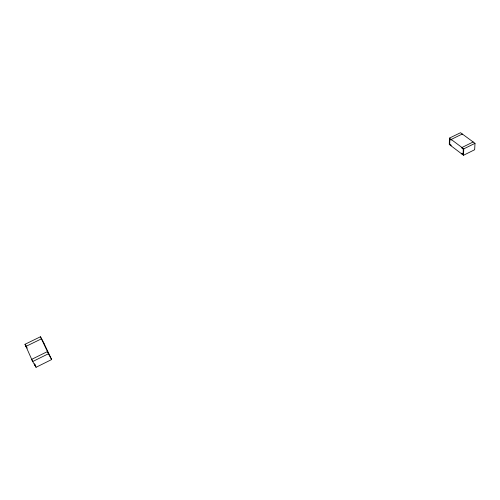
<?xml version="1.0" encoding="UTF-8"?>
<svg xmlns="http://www.w3.org/2000/svg" width="500" height="500" viewBox="0 0 500 500"><rect width="100%" height="100%" fill="white"/><g stroke="black" fill="none" stroke-linecap="round" stroke-linejoin="round"><path stroke-width="0.75" d="M449.431 138.112L449.281 144.475L463.519 155.269L474.663 149.731L475 143.319L460.519 132.713L449.431 138.112L463.775 148.869L463.519 155.269M451.031 145.8L451.05 145.1L449.738 144.1L449.856 139.156L451.181 140.144L451.2 139.438L462.3 134.019L462.275 134.731M461.712 153.9L461.737 153.194L463.094 154.219L463.294 149.244L461.925 148.219L461.956 147.5L473.162 141.975M43.675 342.562L40.444 336.763L25 344.281L32.675 361.538L36.062 367.287L51.644 359.544L43.562 342.444M32.675 361.538L48.412 353.762L51.644 359.544M463.775 148.869L475 143.319M34.712 364.456L35.087 365.094M25 344.281L27.256 348.125M26.738 347.375L25.612 345.456L26.319 347.044L25.944 346.394L41.419 338.85L41.781 339.5M44.294 344.006L44.65 344.65M47.756 352.244L47.394 351.6L31.7 359.344L32.812 361.631M50.275 356.744L50.631 357.381M40.444 336.763L48.519 353.869M34.481 363.731L36.062 367.287M34.956 365.006L35.444 366.106"/></g></svg>
